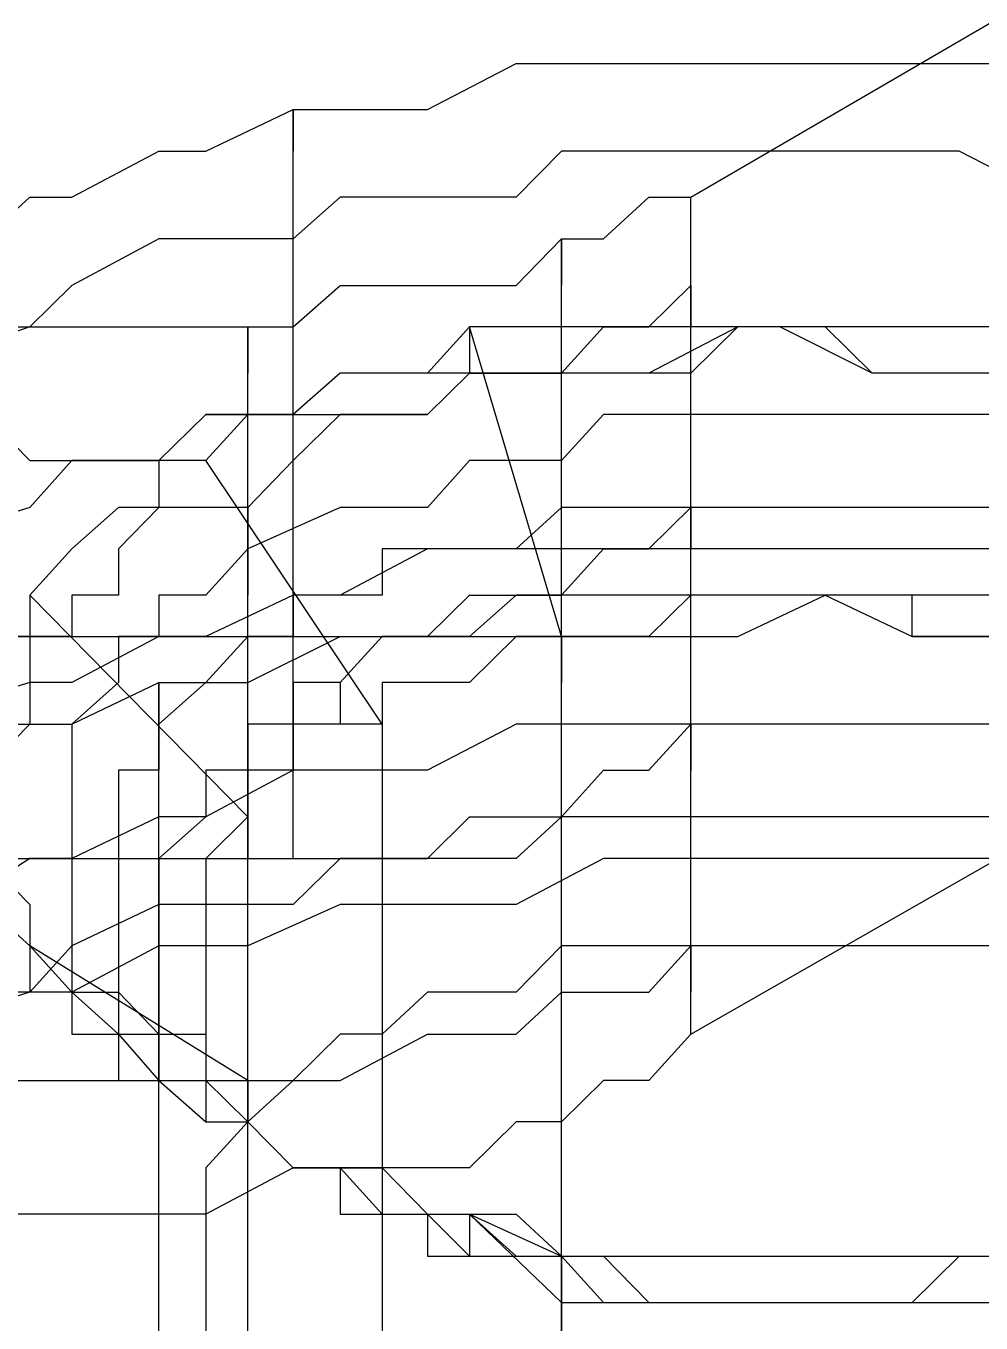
# Model space of a CAD drawing. Header units: millimetres. Extents: x 0 to 2112, y 8 to 1252.
# Drawn here: x 1751.51 to 1757.2, y 365.93 to 373.66 of the extents above; entities that cross this region are included whole.
import ezdxf

# ---------------------------------------------------------------- set-up
doc = ezdxf.new("R2010")
doc.units = ezdxf.units.MM
doc.layers.get('0').update_dxf_attribs({"linetype": 'CONTINUOUS'})

msp = doc.modelspace()

# ---------------------------------------------------------------- linework, layer by layer
at = {"color": 9}
for p, q in [((1755.47, 372.643), (1783.99, 389.255)), ((1755.47, 372.643), (1783.99, 389.255)), ((1755.47, 367.654), (1783.99, 383.967)), ((1755.47, 367.654), (1783.99, 383.967)), ((1753.9, 373.165), (1754.43, 373.44)), ((1753.9, 373.165), (1754.43, 373.44)), ((1754.43, 373.44), (1754.7, 373.44)), ((1754.43, 373.44), (1754.7, 373.44)), ((1754.7, 373.44), (1755.22, 373.44)), ((1754.7, 373.44), (1755.22, 373.44)), ((1755.22, 373.44), (1755.75, 373.44)), ((1755.22, 373.44), (1755.75, 373.44)), ((1755.75, 373.44), (1756.27, 373.44)), ((1755.75, 373.44), (1756.27, 373.44)), ((1756.27, 373.44), (1756.55, 373.44)), ((1756.27, 373.44), (1756.55, 373.44)), ((1756.55, 373.44), (1757.07, 373.44)), ((1756.55, 373.44), (1757.07, 373.44)), ((1757.07, 373.44), (1757.6, 373.44)), ((1757.07, 373.44), (1757.6, 373.44)), ((1752.58, 372.918), (1753.1, 373.165)), ((1752.58, 372.918), (1753.1, 373.165)), ((1753.1, 368.702), (1753.1, 373.165)), ((1753.1, 373.165), (1753.1, 372.918)), ((1753.1, 373.165), (1753.38, 373.165)), ((1753.1, 373.165), (1753.38, 373.165)), ((1753.38, 373.165), (1753.9, 373.165)), ((1753.38, 373.165), (1753.9, 373.165)), ((1751.78, 372.643), (1752.3, 372.918)), ((1751.78, 372.643), (1752.3, 372.918)), ((1752.3, 372.918), (1752.58, 372.918)), ((1752.3, 372.918), (1752.58, 372.918)), ((1754.7, 372.918), (1754.43, 372.643)), ((1755.22, 372.918), (1754.7, 372.918)), ((1755.75, 372.918), (1755.22, 372.918)), ((1756.27, 372.918), (1755.75, 372.918)), ((1756.55, 372.918), (1756.27, 372.918)), ((1757.07, 372.918), (1756.55, 372.918)), ((1757.6, 372.643), (1757.07, 372.918)), ((1751.26, 372.396), (1751.53, 372.643)), ((1751.26, 372.396), (1751.53, 372.643)), ((1751.53, 372.643), (1751.78, 372.643)), ((1751.53, 372.643), (1751.78, 372.643)), ((1753.38, 372.643), (1753.1, 372.396)), ((1753.9, 372.643), (1753.38, 372.643)), ((1754.43, 372.643), (1753.9, 372.643)), ((1754.95, 372.396), (1755.22, 372.643)), ((1754.95, 372.396), (1755.22, 372.643)), ((1755.22, 372.643), (1755.47, 372.643)), ((1755.22, 372.643), (1755.47, 372.643)), ((1755.47, 367.654), (1755.47, 372.643)), ((1755.47, 367.654), (1755.47, 372.643)), ((1752.3, 372.396), (1751.78, 372.117)), ((1752.58, 372.396), (1752.3, 372.396)), ((1753.1, 372.396), (1752.58, 372.396)), ((1754.43, 372.117), (1754.7, 372.396)), ((1754.43, 372.117), (1754.7, 372.396)), ((1754.7, 372.396), (1754.95, 372.396)), ((1754.7, 367.132), (1754.7, 372.396)), ((1754.7, 372.396), (1754.7, 372.117)), ((1754.7, 372.396), (1754.95, 372.396)), ((1751.78, 372.117), (1751.53, 371.87)), ((1753.1, 371.87), (1753.38, 372.117)), ((1753.1, 371.87), (1753.38, 372.117)), ((1753.38, 372.117), (1753.9, 372.117)), ((1753.38, 372.117), (1753.9, 372.117)), ((1753.9, 372.117), (1754.15, 372.117)), ((1753.9, 372.117), (1754.15, 372.117)), ((1754.15, 372.117), (1754.43, 372.117)), ((1754.15, 372.117), (1754.43, 372.117)), ((1755.22, 371.87), (1755.47, 372.117)), ((1755.47, 372.117), (1755.47, 371.87)), ((1751.53, 371.87), (1750.73, 371.595)), ((1751.26, 371.87), (1751.53, 371.87)), ((1751.26, 371.87), (1751.53, 371.87)), ((1751.53, 371.87), (1751.78, 371.87)), ((1751.53, 371.87), (1751.78, 371.87)), ((1751.78, 371.87), (1752.3, 371.87)), ((1751.78, 371.87), (1752.3, 371.87)), ((1752.3, 371.87), (1752.58, 371.87)), ((1752.3, 371.87), (1752.58, 371.87)), ((1752.58, 371.87), (1752.83, 371.87)), ((1752.58, 371.87), (1752.83, 371.87)), ((1752.83, 371.87), (1753.1, 371.87)), ((1752.83, 366.582), (1752.83, 371.87)), ((1752.83, 371.87), (1752.83, 371.595)), ((1752.83, 371.87), (1753.1, 371.87)), ((1754.15, 371.87), (1753.9, 371.595)), ((1754.15, 371.87), (1753.9, 371.595)), ((1754.43, 371.87), (1754.15, 371.87)), ((1754.7, 370.025), (1754.15, 371.87)), ((1754.15, 371.87), (1754.15, 371.595)), ((1754.43, 371.87), (1754.15, 371.87)), ((1754.7, 371.87), (1754.43, 371.87)), ((1754.7, 371.87), (1754.43, 371.87)), ((1755.22, 371.87), (1754.7, 371.87)), ((1755.22, 371.87), (1754.7, 371.87)), ((1754.7, 371.595), (1754.95, 371.87)), ((1754.95, 371.87), (1755.22, 371.87)), ((1755.75, 371.87), (1755.22, 371.595)), ((1755.47, 371.87), (1755.22, 371.87)), ((1755.47, 371.87), (1755.22, 371.87)), ((1755.75, 371.87), (1755.47, 371.87)), ((1755.75, 371.87), (1755.47, 371.595)), ((1755.75, 371.87), (1755.47, 371.87)), ((1756.27, 371.87), (1755.75, 371.87)), ((1756, 371.87), (1755.75, 371.87)), ((1756, 371.87), (1755.75, 371.87)), ((1756, 371.87), (1755.75, 371.87)), ((1756.27, 371.87), (1756, 371.87)), ((1756.55, 371.595), (1756, 371.87)), ((1756.27, 371.87), (1756, 371.87)), ((1756.55, 371.595), (1756.27, 371.87)), ((1756.55, 371.87), (1756.27, 371.87)), ((1756.55, 371.87), (1756.27, 371.87)), ((1756.79, 371.87), (1756.55, 371.87)), ((1756.79, 371.87), (1756.55, 371.87)), ((1757.07, 371.87), (1756.79, 371.87)), ((1757.07, 371.87), (1756.79, 371.87)), ((1757.6, 371.87), (1757.07, 371.87)), ((1757.6, 371.87), (1757.07, 371.87)), ((1753.38, 371.595), (1753.1, 371.348)), ((1753.38, 371.595), (1753.1, 371.348)), ((1753.38, 371.595), (1753.1, 371.348)), ((1753.9, 371.595), (1753.38, 371.595)), ((1753.63, 371.595), (1753.38, 371.595)), ((1753.63, 371.595), (1753.38, 371.595)), ((1753.9, 371.595), (1753.63, 371.595)), ((1753.9, 371.595), (1753.63, 371.595)), ((1754.43, 371.595), (1753.9, 371.595)), ((1754.15, 371.595), (1753.9, 371.348)), ((1753.9, 371.348), (1754.15, 371.595)), ((1754.43, 371.595), (1754.15, 371.595)), ((1754.15, 371.595), (1754.43, 371.595)), ((1754.7, 371.595), (1754.43, 371.595)), ((1754.7, 371.595), (1754.43, 371.595)), ((1754.43, 371.595), (1754.7, 371.595)), ((1755.22, 371.595), (1754.7, 371.595)), ((1754.95, 371.595), (1754.7, 371.595)), ((1755.22, 371.595), (1754.95, 371.595)), ((1755.47, 371.595), (1755.22, 371.595)), ((1757.07, 371.595), (1756.55, 371.595)), ((1756.79, 371.595), (1756.55, 371.595)), ((1757.07, 371.595), (1756.79, 371.595)), ((1757.6, 371.595), (1757.07, 371.595)), ((1757.32, 371.595), (1757.07, 371.595)), ((1751.26, 371.348), (1751.53, 371.073)), ((1752.58, 371.348), (1752.3, 371.073)), ((1752.3, 371.073), (1752.58, 371.348)), ((1753.1, 371.348), (1752.58, 371.348)), ((1752.83, 371.348), (1752.58, 371.073)), ((1752.83, 371.348), (1752.58, 371.073)), ((1752.58, 371.348), (1752.83, 371.348)), ((1753.1, 371.348), (1752.83, 371.348)), ((1753.1, 371.348), (1752.83, 371.348)), ((1752.83, 371.348), (1753.1, 371.348)), ((1753.38, 371.348), (1753.1, 371.073)), ((1753.1, 371.348), (1753.38, 371.348)), ((1753.63, 371.348), (1753.38, 371.348)), ((1753.38, 371.348), (1753.9, 371.348)), ((1753.9, 371.348), (1753.63, 371.348)), ((1754.95, 371.348), (1754.7, 371.073)), ((1755.22, 371.348), (1754.95, 371.348)), ((1755.47, 371.348), (1755.22, 371.348)), ((1755.75, 371.348), (1755.47, 371.348)), ((1756, 371.348), (1755.75, 371.348)), ((1756.27, 371.348), (1756, 371.348)), ((1756.79, 371.348), (1756.27, 371.348)), ((1757.07, 371.348), (1756.79, 371.348)), ((1757.32, 371.348), (1757.07, 371.348)), ((1751.78, 371.073), (1751.53, 370.794)), ((1751.53, 371.073), (1751.78, 371.073)), ((1752.3, 371.073), (1751.78, 371.073)), ((1751.78, 371.073), (1752.3, 371.073)), ((1752.58, 371.073), (1752.3, 371.073)), ((1752.3, 371.073), (1752.3, 370.794)), ((1752.58, 371.073), (1752.3, 371.073)), ((1752.3, 371.073), (1752.3, 370.794)), ((1753.63, 369.503), (1752.58, 371.073)), ((1753.63, 369.503), (1752.58, 371.073)), ((1753.1, 371.073), (1752.83, 370.794)), ((1754.15, 371.073), (1753.9, 370.794)), ((1754.43, 371.073), (1754.15, 371.073)), ((1754.15, 371.073), (1754.15, 371.073)), ((1754.7, 371.073), (1754.43, 371.073)), ((1751.53, 370.794), (1750.73, 370.547)), ((1752.06, 370.794), (1751.78, 370.547)), ((1752.06, 370.794), (1751.78, 370.547)), ((1752.3, 370.794), (1752.06, 370.794)), ((1752.3, 370.794), (1752.06, 370.547)), ((1752.3, 370.794), (1752.06, 370.794)), ((1752.58, 370.794), (1752.3, 370.794)), ((1752.83, 370.794), (1752.58, 370.794)), ((1753.38, 370.794), (1752.83, 370.547)), ((1752.83, 370.794), (1752.83, 370.547)), ((1753.63, 370.794), (1753.38, 370.794)), ((1753.9, 370.794), (1753.63, 370.794)), ((1754.7, 370.794), (1754.43, 370.547)), ((1754.95, 370.794), (1754.7, 370.794)), ((1755.22, 370.794), (1754.95, 370.794)), ((1755.47, 370.794), (1755.22, 370.794)), ((1755.22, 370.547), (1755.47, 370.794)), ((1755.75, 370.794), (1755.47, 370.794)), ((1755.47, 370.794), (1755.47, 370.547)), ((1756, 370.794), (1755.75, 370.794)), ((1755.75, 370.794), (1755.75, 370.794)), ((1756.27, 370.794), (1756, 370.794)), ((1756.55, 370.794), (1756.27, 370.794)), ((1756.79, 370.794), (1756.55, 370.794)), ((1757.07, 370.794), (1756.79, 370.794)), ((1757.32, 370.794), (1757.07, 370.794)), ((1751.78, 370.547), (1751.53, 370.272)), ((1751.78, 370.547), (1751.53, 370.272)), ((1751.78, 370.547), (1751.78, 370.547)), ((1751.78, 370.547), (1751.78, 370.547)), ((1752.06, 370.547), (1752.06, 370.272)), ((1752.83, 370.547), (1752.58, 370.272)), ((1752.83, 370.547), (1752.83, 370.547)), ((1752.83, 370.547), (1752.83, 370.272)), ((1753.9, 370.547), (1753.38, 370.272)), ((1753.9, 370.547), (1753.63, 370.547)), ((1753.63, 370.547), (1753.63, 370.272)), ((1754.43, 370.547), (1753.9, 370.547)), ((1754.15, 370.547), (1753.9, 370.547)), ((1754.43, 370.547), (1754.15, 370.547)), ((1754.7, 370.547), (1754.43, 370.547)), ((1755.22, 370.547), (1754.7, 370.547)), ((1754.7, 370.272), (1754.95, 370.547)), ((1754.95, 370.547), (1755.22, 370.547)), ((1755.75, 370.547), (1755.22, 370.547)), ((1756.27, 370.547), (1755.75, 370.547)), ((1756.55, 370.547), (1756.27, 370.547)), ((1757.07, 370.547), (1756.55, 370.547)), ((1757.6, 370.547), (1757.07, 370.547)), ((1751.53, 370.272), (1751.53, 370.025)), ((1752.83, 368.949), (1751.53, 370.272)), ((1751.53, 370.272), (1751.53, 370.025)), ((1751.53, 370.272), (1751.53, 370.025)), ((1752.06, 370.272), (1751.78, 370.272)), ((1751.78, 370.272), (1751.78, 370.025)), ((1752.58, 370.272), (1752.3, 370.272)), ((1752.3, 370.272), (1752.3, 370.025)), ((1753.1, 370.272), (1752.58, 370.025)), ((1753.38, 370.272), (1753.1, 370.272)), ((1753.1, 370.272), (1753.1, 370.025)), ((1753.63, 370.272), (1753.1, 370.272)), ((1753.1, 370.272), (1753.1, 370.025)), ((1753.9, 370.025), (1754.15, 370.272)), ((1754.43, 370.272), (1754.15, 370.025)), ((1754.15, 370.272), (1754.43, 370.272)), ((1754.7, 370.272), (1754.43, 370.272)), ((1754.43, 370.272), (1754.43, 370.272)), ((1754.43, 370.272), (1754.7, 370.272)), ((1754.95, 370.272), (1754.7, 370.272)), ((1755.22, 370.272), (1754.95, 370.272)), ((1755.47, 370.272), (1755.22, 370.272)), ((1755.47, 370.272), (1755.22, 370.025)), ((1755.47, 370.272), (1755.22, 370.025)), ((1755.75, 370.272), (1755.47, 370.272)), ((1755.75, 370.272), (1755.47, 370.272)), ((1755.75, 370.272), (1755.47, 370.272)), ((1755.75, 370.025), (1756.27, 370.272)), ((1755.75, 370.025), (1756.27, 370.272)), ((1756, 370.272), (1755.75, 370.272)), ((1756, 370.272), (1755.75, 370.272)), ((1756, 370.272), (1755.75, 370.272)), ((1756.27, 370.272), (1756, 370.272)), ((1756, 370.272), (1756, 370.272)), ((1756.27, 370.272), (1756, 370.272)), ((1756.27, 370.272), (1756, 370.272)), ((1756.27, 370.272), (1756.79, 370.025)), ((1756.27, 370.272), (1756.79, 370.025)), ((1756.55, 370.272), (1756.27, 370.272)), ((1756.55, 370.272), (1756.27, 370.272)), ((1756.55, 370.272), (1756.27, 370.272)), ((1756.79, 370.272), (1756.55, 370.272)), ((1756.79, 370.272), (1756.55, 370.272)), ((1756.79, 370.272), (1756.55, 370.272)), ((1757.07, 370.272), (1756.79, 370.272)), ((1756.79, 370.025), (1756.79, 370.272)), ((1756.79, 370.025), (1756.79, 370.272)), ((1757.32, 370.272), (1757.07, 370.272)), ((1751.53, 370.025), (1751.26, 370.025)), ((1751.53, 370.025), (1751.26, 370.025)), ((1751.26, 370.025), (1751.53, 370.025)), ((1751.78, 370.025), (1751.53, 370.025)), ((1751.53, 370.025), (1751.53, 369.75)), ((1751.53, 370.025), (1751.78, 370.025)), ((1752.3, 370.025), (1751.78, 369.75)), ((1751.78, 370.025), (1752.3, 370.025)), ((1752.3, 370.025), (1752.06, 370.025)), ((1752.06, 370.025), (1752.06, 369.75)), ((1752.58, 370.025), (1752.3, 370.025)), ((1752.3, 370.025), (1752.58, 370.025)), ((1752.83, 370.025), (1752.58, 369.75)), ((1752.58, 370.025), (1752.83, 370.025)), ((1752.83, 369.75), (1753.38, 370.025)), ((1752.83, 369.75), (1753.38, 370.025)), ((1753.1, 370.025), (1752.83, 370.025)), ((1752.83, 370.025), (1753.1, 370.025)), ((1753.1, 370.025), (1753.38, 370.025)), ((1753.38, 370.025), (1753.9, 370.025)), ((1753.38, 370.025), (1753.9, 370.025)), ((1753.63, 370.025), (1753.38, 369.75)), ((1753.38, 370.025), (1753.9, 370.025)), ((1753.9, 370.025), (1753.63, 370.025)), ((1753.9, 370.025), (1754.43, 370.025)), ((1753.9, 370.025), (1754.43, 370.025)), ((1754.15, 370.025), (1753.9, 370.025)), ((1754.43, 370.025), (1754.15, 369.75)), ((1754.43, 370.025), (1754.15, 369.75)), ((1754.43, 370.025), (1754.95, 370.025)), ((1754.43, 370.025), (1754.95, 370.025)), ((1754.7, 370.025), (1754.43, 370.025)), ((1754.43, 370.025), (1754.43, 370.025)), ((1754.7, 370.025), (1754.43, 370.025)), ((1754.43, 370.025), (1754.43, 370.025)), ((1754.95, 370.025), (1754.7, 370.025)), ((1754.7, 354.485), (1754.7, 370.025)), ((1754.7, 370.025), (1754.7, 369.75)), ((1754.95, 370.025), (1754.7, 370.025)), ((1754.95, 370.025), (1755.75, 370.025)), ((1754.95, 370.025), (1755.75, 370.025)), ((1755.22, 370.025), (1754.95, 370.025)), ((1755.22, 370.025), (1754.95, 370.025)), ((1755.22, 370.025), (1755.22, 370.025)), ((1755.22, 370.025), (1755.22, 370.025)), ((1756.79, 370.025), (1757.32, 370.025)), ((1756.79, 370.025), (1757.32, 370.025)), ((1757.07, 370.025), (1756.79, 370.025)), ((1757.07, 370.025), (1756.79, 370.025)), ((1757.32, 370.025), (1757.07, 370.025)), ((1757.32, 370.025), (1757.07, 370.025)), ((1751.53, 369.75), (1750.73, 369.503)), ((1751.78, 369.75), (1751.53, 369.75)), ((1751.53, 369.75), (1751.53, 369.75)), ((1751.53, 369.75), (1751.53, 369.503)), ((1751.78, 369.503), (1752.3, 369.75)), ((1751.78, 369.503), (1752.3, 369.75)), ((1752.06, 369.75), (1751.78, 369.503)), ((1752.06, 369.75), (1752.06, 369.75)), ((1752.3, 357.625), (1752.3, 369.75)), ((1752.3, 369.75), (1752.3, 369.503)), ((1752.3, 369.75), (1752.83, 369.75)), ((1752.3, 369.75), (1752.83, 369.75)), ((1752.58, 369.75), (1752.3, 369.503)), ((1752.58, 369.75), (1752.58, 369.75)), ((1753.38, 369.75), (1753.1, 369.75)), ((1753.1, 369.75), (1753.1, 369.503)), ((1753.38, 369.75), (1753.38, 369.503)), ((1753.9, 369.75), (1753.63, 369.75)), ((1753.63, 369.75), (1753.63, 369.503)), ((1753.9, 369.75), (1753.63, 369.75)), ((1753.63, 369.75), (1753.63, 369.503)), ((1754.15, 369.75), (1753.9, 369.75)), ((1754.15, 369.75), (1753.9, 369.75)), ((1751.26, 369.503), (1751.78, 369.503)), ((1751.26, 369.503), (1751.78, 369.503)), ((1751.53, 369.503), (1751.26, 369.228)), ((1751.78, 369.503), (1751.78, 369.228)), ((1752.3, 369.503), (1752.3, 369.503)), ((1752.3, 369.503), (1752.3, 369.228)), ((1753.1, 369.503), (1752.83, 369.503)), ((1752.83, 369.503), (1752.83, 369.228)), ((1753.38, 369.503), (1753.1, 369.503)), ((1753.1, 369.503), (1753.1, 369.228)), ((1753.38, 369.503), (1753.1, 369.503)), ((1753.1, 369.503), (1753.1, 369.228)), ((1753.63, 369.503), (1753.38, 369.503)), ((1753.63, 369.503), (1753.38, 369.503)), ((1753.63, 369.503), (1753.63, 353.963)), ((1753.63, 369.503), (1753.63, 353.963)), ((1754.43, 369.503), (1753.9, 369.228)), ((1754.7, 369.503), (1754.43, 369.503)), ((1755.22, 369.503), (1754.7, 369.503)), ((1755.75, 369.503), (1755.22, 369.503)), ((1755.22, 369.228), (1755.47, 369.503)), ((1755.47, 369.503), (1755.47, 369.228)), ((1756.27, 369.503), (1755.75, 369.503)), ((1756.55, 369.503), (1756.27, 369.503)), ((1757.07, 369.503), (1756.55, 369.503)), ((1757.6, 369.503), (1757.07, 369.503)), ((1751.78, 369.228), (1751.78, 369.228)), ((1751.78, 369.228), (1751.78, 368.949)), ((1752.3, 369.228), (1752.06, 369.228)), ((1752.06, 369.228), (1752.06, 368.949)), ((1753.1, 369.228), (1752.58, 368.949)), ((1752.83, 369.228), (1752.58, 369.228)), ((1752.58, 369.228), (1752.58, 368.949)), ((1752.83, 369.228), (1752.83, 369.228)), ((1753.1, 369.228), (1752.83, 369.228)), ((1752.83, 369.228), (1752.83, 368.949)), ((1753.1, 369.228), (1752.83, 369.228)), ((1752.83, 369.228), (1752.83, 368.949)), ((1753.38, 369.228), (1753.1, 369.228)), ((1753.9, 369.228), (1753.38, 369.228)), ((1754.7, 368.949), (1754.95, 369.228)), ((1754.95, 369.228), (1755.22, 369.228)), ((1752.3, 368.949), (1751.78, 368.702)), ((1751.78, 368.949), (1751.78, 368.949)), ((1751.78, 368.949), (1751.78, 368.702)), ((1752.06, 368.949), (1752.06, 368.949)), ((1752.06, 368.949), (1752.06, 368.702)), ((1752.58, 368.949), (1752.3, 368.949)), ((1752.58, 368.949), (1752.3, 368.702)), ((1752.58, 368.949), (1752.58, 368.949)), ((1752.83, 368.949), (1752.58, 368.702)), ((1752.83, 368.949), (1752.58, 368.702)), ((1752.83, 368.949), (1752.83, 368.949)), ((1752.83, 353.409), (1752.83, 368.949)), ((1752.83, 368.949), (1752.83, 368.702)), ((1752.83, 368.949), (1752.83, 368.949)), ((1753.9, 368.702), (1754.15, 368.949)), ((1754.15, 368.949), (1754.43, 368.949)), ((1754.7, 368.949), (1754.43, 368.702)), ((1754.7, 368.949), (1754.43, 368.702)), ((1754.43, 368.949), (1754.7, 368.949)), ((1755.22, 368.949), (1754.7, 368.949)), ((1755.22, 368.949), (1754.7, 368.949)), ((1755.75, 368.949), (1755.22, 368.949)), ((1755.75, 368.949), (1755.22, 368.949)), ((1756.27, 368.949), (1755.75, 368.949)), ((1756.27, 368.949), (1755.75, 368.949)), ((1756.55, 368.949), (1756.27, 368.949)), ((1756.55, 368.949), (1756.27, 368.949)), ((1757.07, 368.949), (1756.55, 368.949)), ((1757.07, 368.949), (1756.55, 368.949)), ((1757.6, 368.949), (1757.07, 368.949)), ((1757.6, 368.949), (1757.07, 368.949)), ((1751.53, 368.702), (1750.73, 368.18)), ((1751.26, 368.702), (1751.53, 368.427)), ((1751.26, 368.702), (1751.53, 368.702)), ((1751.78, 368.702), (1751.53, 368.702)), ((1751.53, 368.702), (1751.78, 368.702)), ((1751.78, 368.702), (1751.78, 368.427)), ((1751.78, 368.702), (1752.3, 368.702)), ((1752.06, 368.702), (1752.06, 368.702)), ((1752.06, 368.702), (1752.06, 368.427)), ((1752.3, 368.702), (1752.3, 368.702)), ((1752.3, 368.702), (1752.3, 368.427)), ((1752.3, 368.702), (1752.58, 368.702)), ((1752.58, 368.702), (1752.58, 368.702)), ((1752.58, 368.702), (1752.58, 368.702)), ((1752.58, 368.702), (1752.58, 368.427)), ((1752.58, 368.702), (1752.58, 368.702)), ((1752.58, 368.702), (1752.58, 368.702)), ((1752.58, 368.702), (1752.58, 368.427)), ((1752.58, 368.702), (1752.83, 368.702)), ((1752.83, 368.702), (1753.1, 368.702)), ((1753.38, 368.702), (1753.1, 368.427)), ((1753.38, 368.702), (1753.1, 368.427)), ((1753.1, 368.702), (1753.38, 368.702)), ((1753.9, 368.702), (1753.38, 368.702)), ((1753.9, 368.702), (1753.38, 368.702)), ((1753.38, 368.702), (1753.9, 368.702)), ((1754.43, 368.702), (1753.9, 368.702)), ((1754.43, 368.702), (1753.9, 368.702)), ((1754.95, 368.702), (1754.43, 368.427)), ((1755.75, 368.702), (1754.95, 368.702)), ((1756.27, 368.702), (1755.75, 368.702)), ((1756.79, 368.702), (1756.27, 368.702)), ((1757.32, 368.702), (1756.79, 368.702)), ((1751.26, 368.427), (1751.53, 368.18)), ((1751.26, 368.427), (1751.53, 368.18)), ((1751.53, 368.427), (1751.53, 368.427)), ((1751.53, 368.427), (1751.53, 368.18)), ((1752.3, 368.427), (1751.78, 368.18)), ((1752.3, 368.427), (1751.78, 368.18)), ((1751.78, 368.427), (1751.78, 368.427)), ((1751.78, 368.427), (1751.78, 368.18)), ((1752.06, 368.427), (1752.06, 368.427)), ((1752.06, 368.427), (1752.06, 368.18)), ((1752.58, 368.427), (1752.3, 368.427)), ((1752.58, 368.427), (1752.3, 368.427)), ((1752.3, 368.427), (1752.3, 368.427)), ((1752.3, 368.427), (1752.3, 368.18)), ((1753.1, 368.427), (1752.58, 368.427)), ((1753.1, 368.427), (1752.58, 368.427)), ((1752.58, 368.427), (1752.58, 368.427)), ((1752.58, 368.427), (1752.58, 368.18)), ((1752.58, 368.427), (1752.58, 368.427)), ((1752.58, 368.427), (1752.58, 368.18)), ((1753.38, 368.427), (1752.83, 368.18)), ((1753.9, 368.427), (1753.38, 368.427)), ((1754.43, 368.427), (1753.9, 368.427)), ((1751.78, 368.18), (1751.53, 367.905)), ((1751.78, 368.18), (1751.53, 367.905)), ((1751.53, 368.18), (1751.53, 368.18)), ((1751.53, 368.18), (1751.78, 367.905)), ((1752.83, 367.379), (1751.53, 368.18)), ((1751.53, 368.18), (1751.53, 367.905)), ((1751.53, 368.18), (1751.78, 367.905)), ((1751.53, 368.18), (1751.53, 368.18)), ((1751.53, 368.18), (1751.78, 367.905)), ((1752.3, 368.18), (1751.78, 367.905)), ((1751.78, 368.18), (1751.78, 368.18)), ((1751.78, 368.18), (1751.78, 367.905)), ((1752.06, 368.18), (1752.06, 367.905)), ((1752.83, 368.18), (1752.3, 368.18)), ((1752.3, 368.18), (1752.3, 368.18)), ((1752.3, 368.18), (1752.3, 367.905)), ((1752.58, 368.18), (1752.58, 368.18)), ((1752.58, 368.18), (1752.58, 367.905)), ((1752.58, 368.18), (1752.58, 368.18)), ((1752.58, 368.18), (1752.58, 367.905)), ((1754.7, 368.18), (1754.43, 367.905)), ((1754.95, 368.18), (1754.7, 368.18)), ((1754.7, 368.18), (1754.7, 368.18)), ((1755.22, 368.18), (1754.95, 368.18)), ((1755.47, 368.18), (1755.22, 368.18)), ((1755.22, 367.905), (1755.47, 368.18)), ((1755.75, 368.18), (1755.47, 368.18)), ((1755.47, 368.18), (1755.47, 367.905)), ((1756, 368.18), (1755.75, 368.18)), ((1756.27, 368.18), (1756, 368.18)), ((1756, 368.18), (1756, 368.18)), ((1756.55, 368.18), (1756.27, 368.18)), ((1756.79, 368.18), (1756.55, 368.18)), ((1757.07, 368.18), (1756.79, 368.18)), ((1757.32, 368.18), (1757.07, 368.18)), ((1751.53, 367.905), (1750.73, 367.654)), ((1751.53, 367.905), (1750.73, 367.654)), ((1751.78, 367.905), (1751.26, 367.905)), ((1751.78, 367.905), (1751.78, 367.654)), ((1751.78, 367.905), (1752.06, 367.905)), ((1751.78, 367.905), (1751.78, 367.905)), ((1751.78, 367.905), (1752.06, 367.654)), ((1751.78, 367.905), (1751.78, 367.654)), ((1752.06, 367.905), (1752.06, 367.905)), ((1752.06, 367.905), (1752.3, 367.654)), ((1752.06, 367.905), (1752.06, 367.654)), ((1752.3, 367.905), (1752.3, 367.905)), ((1752.3, 367.905), (1752.3, 367.654)), ((1752.58, 367.905), (1752.58, 367.905)), ((1752.58, 367.905), (1752.58, 367.654)), ((1752.58, 367.905), (1752.58, 367.905)), ((1752.58, 367.905), (1752.58, 367.654)), ((1753.9, 367.905), (1753.63, 367.654)), ((1754.15, 367.905), (1753.9, 367.905)), ((1753.9, 367.905), (1753.9, 367.905)), ((1754.43, 367.905), (1754.15, 367.905)), ((1754.43, 367.654), (1754.7, 367.905)), ((1754.7, 367.905), (1754.95, 367.905)), ((1754.95, 367.905), (1755.22, 367.905)), ((1751.78, 367.654), (1752.06, 367.654)), ((1751.78, 367.654), (1752.06, 367.654)), ((1752.06, 367.654), (1752.06, 367.379)), ((1752.06, 367.654), (1752.3, 367.654)), ((1752.06, 367.654), (1752.06, 367.654)), ((1752.06, 367.654), (1752.3, 367.379)), ((1752.06, 367.654), (1752.06, 367.379)), ((1752.3, 367.654), (1752.58, 367.654)), ((1752.3, 367.654), (1752.3, 367.654)), ((1752.3, 367.654), (1752.3, 367.379)), ((1752.3, 367.654), (1752.3, 367.379)), ((1752.58, 367.654), (1752.58, 367.379)), ((1752.58, 367.654), (1752.58, 367.654)), ((1752.58, 367.654), (1752.58, 367.379)), ((1752.58, 367.654), (1752.58, 367.654)), ((1752.58, 367.654), (1752.58, 367.379)), ((1753.38, 367.654), (1753.1, 367.379)), ((1753.63, 367.654), (1753.38, 367.654)), ((1753.38, 367.379), (1753.9, 367.654)), ((1753.63, 367.654), (1753.63, 367.379)), ((1753.9, 367.654), (1754.15, 367.654)), ((1754.15, 367.654), (1754.43, 367.654)), ((1755.47, 367.654), (1755.22, 367.379)), ((1755.47, 367.654), (1755.22, 367.379)), ((1751.26, 367.379), (1751.53, 367.379)), ((1751.53, 367.379), (1751.78, 367.379)), ((1751.78, 367.379), (1752.3, 367.379)), ((1752.06, 367.379), (1752.3, 367.379)), ((1752.06, 367.379), (1752.3, 367.379)), ((1752.3, 367.379), (1752.58, 367.132)), ((1752.3, 367.379), (1752.58, 367.379)), ((1752.3, 367.379), (1752.58, 367.379)), ((1752.3, 367.379), (1752.3, 367.379)), ((1752.3, 367.379), (1752.58, 367.132)), ((1752.3, 367.379), (1752.58, 367.132)), ((1752.3, 367.379), (1752.58, 367.379)), ((1752.58, 367.379), (1752.58, 367.379)), ((1752.58, 367.379), (1752.83, 367.132)), ((1752.58, 367.379), (1752.58, 367.132)), ((1752.58, 367.379), (1752.58, 367.132)), ((1752.58, 367.379), (1752.83, 367.379)), ((1752.58, 367.379), (1752.83, 367.379)), ((1752.58, 367.379), (1752.83, 367.379)), ((1752.83, 367.379), (1752.83, 367.132)), ((1752.83, 351.841), (1752.83, 367.379)), ((1752.83, 367.379), (1752.83, 367.132)), ((1753.1, 367.379), (1752.83, 367.132)), ((1752.83, 367.379), (1752.83, 367.132)), ((1752.83, 367.379), (1753.1, 367.379)), ((1753.1, 367.379), (1753.1, 367.379)), ((1753.1, 367.379), (1753.38, 367.379)), ((1754.95, 367.379), (1754.7, 367.132)), ((1754.95, 367.379), (1754.7, 367.132)), ((1755.22, 367.379), (1754.95, 367.379)), ((1755.22, 367.379), (1754.95, 367.379)), ((1752.58, 367.132), (1752.83, 367.132)), ((1752.58, 367.132), (1752.83, 367.132)), ((1752.58, 367.132), (1752.83, 367.132)), ((1752.58, 367.132), (1752.83, 367.132)), ((1752.58, 367.132), (1752.83, 367.132)), ((1752.83, 367.132), (1752.58, 366.857)), ((1752.83, 367.132), (1753.1, 366.857)), ((1752.83, 367.132), (1752.83, 367.132)), ((1752.83, 367.132), (1753.1, 366.857)), ((1752.83, 367.132), (1752.83, 367.132)), ((1752.83, 367.132), (1753.1, 366.857)), ((1752.83, 367.132), (1753.1, 366.857)), ((1752.83, 367.132), (1753.1, 366.857)), ((1752.83, 367.132), (1753.1, 366.857)), ((1752.83, 367.132), (1752.83, 367.132)), ((1752.83, 367.132), (1753.1, 366.857)), ((1752.83, 367.132), (1752.83, 367.132)), ((1752.83, 367.132), (1752.83, 367.132)), ((1752.83, 367.132), (1752.83, 367.132)), ((1752.83, 367.132), (1753.1, 366.857)), ((1754.43, 367.132), (1754.15, 366.857)), ((1754.43, 367.132), (1754.15, 366.857)), ((1754.7, 367.132), (1754.43, 367.132)), ((1754.7, 367.132), (1754.43, 367.132)), ((1753.1, 366.857), (1752.58, 366.582)), ((1752.58, 366.857), (1752.58, 366.857)), ((1752.58, 366.857), (1752.58, 366.582)), ((1753.1, 366.857), (1752.58, 366.582)), ((1753.38, 366.857), (1753.1, 366.857)), ((1753.1, 366.857), (1753.38, 366.857)), ((1753.1, 366.857), (1753.1, 366.857)), ((1753.1, 366.857), (1753.38, 366.857)), ((1753.1, 366.857), (1753.38, 366.857)), ((1753.1, 366.857), (1753.38, 366.857)), ((1753.1, 366.857), (1753.38, 366.857)), ((1753.1, 366.857), (1753.38, 366.857)), ((1753.1, 366.857), (1753.1, 366.857)), ((1753.1, 366.857), (1753.38, 366.857)), ((1753.1, 366.857), (1753.1, 366.857)), ((1753.1, 366.857), (1753.38, 366.857)), ((1753.38, 366.857), (1753.1, 366.857)), ((1753.63, 366.857), (1753.38, 366.857)), ((1753.38, 366.857), (1753.63, 366.857)), ((1753.38, 366.857), (1753.38, 366.582)), ((1753.38, 366.857), (1753.38, 366.582)), ((1753.38, 366.857), (1753.38, 366.582)), ((1753.38, 366.857), (1753.63, 366.582)), ((1753.38, 366.857), (1753.63, 366.857)), ((1753.38, 366.857), (1753.63, 366.582)), ((1753.38, 366.857), (1753.63, 366.582)), ((1753.63, 366.857), (1753.38, 366.857)), ((1753.9, 366.857), (1753.63, 366.857)), ((1753.63, 366.857), (1753.9, 366.582)), ((1753.63, 366.857), (1753.9, 366.582)), ((1753.9, 366.857), (1753.63, 366.857)), ((1754.15, 366.857), (1753.9, 366.857)), ((1754.15, 366.857), (1753.9, 366.857)), ((1751.78, 366.582), (1751.26, 366.582)), ((1751.78, 366.582), (1751.26, 366.582)), ((1752.06, 366.582), (1751.78, 366.582)), ((1752.06, 366.582), (1751.78, 366.582)), ((1752.3, 366.582), (1752.06, 366.582)), ((1752.3, 366.582), (1752.06, 366.582)), ((1752.58, 366.582), (1752.3, 366.582)), ((1752.58, 366.582), (1752.3, 366.582)), ((1752.58, 366.582), (1752.58, 366.582)), ((1752.58, 366.582), (1752.58, 366.332)), ((1753.38, 366.582), (1753.63, 366.582)), ((1753.38, 366.582), (1753.63, 366.582)), ((1753.38, 366.582), (1753.63, 366.582)), ((1753.63, 366.582), (1753.9, 366.582)), ((1753.63, 366.582), (1753.9, 366.582)), ((1753.63, 366.582), (1753.9, 366.582)), ((1753.63, 366.582), (1753.63, 366.582)), ((1753.63, 366.582), (1753.9, 366.582)), ((1753.63, 366.582), (1753.63, 366.582)), ((1753.63, 366.582), (1753.9, 366.582)), ((1753.63, 366.582), (1753.63, 366.582)), ((1753.63, 366.582), (1753.9, 366.582)), ((1753.9, 366.582), (1754.15, 366.582)), ((1753.9, 366.582), (1753.9, 366.332)), ((1753.9, 366.582), (1754.15, 366.332)), ((1753.9, 366.582), (1754.15, 366.582)), ((1753.9, 366.582), (1754.15, 366.582)), ((1753.9, 366.582), (1754.15, 366.582)), ((1753.9, 366.582), (1753.9, 366.332)), ((1753.9, 366.582), (1753.9, 366.332)), ((1754.15, 366.582), (1754.43, 366.582)), ((1754.7, 366.056), (1754.15, 366.582)), ((1754.15, 366.582), (1754.15, 366.332)), ((1754.15, 366.582), (1754.43, 366.332)), ((1754.15, 366.582), (1754.7, 366.332)), ((1754.15, 366.582), (1754.43, 366.582)), ((1754.43, 366.582), (1754.7, 366.332)), ((1754.43, 366.582), (1754.7, 366.332)), ((1752.58, 366.332), (1752.58, 366.332)), ((1752.58, 366.332), (1752.58, 366.056)), ((1753.9, 366.332), (1754.15, 366.332)), ((1753.9, 366.332), (1754.15, 366.332)), ((1753.9, 366.332), (1754.15, 366.332)), ((1754.15, 366.332), (1754.43, 366.332)), ((1754.15, 366.332), (1754.43, 366.332)), ((1754.15, 366.332), (1754.43, 366.332)), ((1754.15, 366.332), (1754.43, 366.332)), ((1754.43, 366.332), (1754.7, 366.332)), ((1754.43, 366.332), (1754.43, 366.332)), ((1754.43, 366.332), (1754.7, 366.332)), ((1754.43, 366.332), (1754.7, 366.332)), ((1754.43, 366.332), (1754.7, 366.332)), ((1754.43, 366.332), (1754.7, 366.332)), ((1754.7, 366.332), (1754.95, 366.332)), ((1754.7, 366.332), (1754.95, 366.056)), ((1754.7, 366.332), (1754.95, 366.332)), ((1754.7, 366.332), (1754.95, 366.332)), ((1754.7, 366.332), (1754.95, 366.332)), ((1754.7, 366.332), (1754.95, 366.332)), ((1754.7, 366.332), (1754.7, 366.056)), ((1754.7, 366.332), (1754.7, 366.056)), ((1754.95, 366.332), (1755.22, 366.332)), ((1754.95, 366.332), (1755.22, 366.056)), ((1754.95, 366.332), (1755.22, 366.332)), ((1754.95, 366.332), (1755.22, 366.332)), ((1754.95, 366.332), (1755.22, 366.332)), ((1755.22, 366.332), (1755.47, 366.332)), ((1755.22, 366.332), (1755.47, 366.332)), ((1755.22, 366.332), (1755.47, 366.332)), ((1755.22, 366.332), (1755.47, 366.332)), ((1755.47, 366.332), (1755.75, 366.332)), ((1755.47, 366.332), (1755.75, 366.332)), ((1755.47, 366.332), (1755.75, 366.332)), ((1755.47, 366.332), (1755.75, 366.332)), ((1755.75, 366.332), (1756, 366.332)), ((1755.75, 366.332), (1756, 366.332)), ((1755.75, 366.332), (1756, 366.332)), ((1755.75, 366.332), (1756, 366.332)), ((1756, 366.332), (1756.55, 366.332)), ((1756, 366.332), (1756.27, 366.332)), ((1756, 366.332), (1756.27, 366.332)), ((1756, 366.332), (1756.55, 366.332)), ((1756.27, 366.332), (1756.55, 366.332)), ((1756.27, 366.332), (1756.55, 366.332)), ((1756.55, 366.332), (1756.79, 366.332)), ((1756.55, 366.332), (1756.79, 366.332)), ((1756.55, 366.332), (1756.79, 366.332)), ((1756.55, 366.332), (1756.79, 366.332)), ((1756.79, 366.332), (1757.07, 366.332)), ((1756.79, 366.056), (1757.07, 366.332)), ((1756.79, 366.332), (1757.07, 366.332)), ((1756.79, 366.332), (1757.07, 366.332)), ((1756.79, 366.332), (1757.07, 366.332)), ((1757.07, 366.332), (1757.32, 366.332)), ((1757.07, 366.332), (1757.32, 366.332)), ((1757.07, 366.332), (1757.32, 366.332)), ((1757.07, 366.332), (1757.32, 366.332)), ((1757.07, 366.332), (1757.32, 366.332)), ((1752.58, 366.056), (1752.58, 366.056)), ((1752.58, 366.056), (1752.58, 365.809)), ((1754.7, 366.056), (1754.95, 366.056)), ((1754.7, 350.518), (1754.7, 366.056)), ((1754.7, 366.056), (1754.7, 365.809)), ((1754.7, 366.056), (1754.95, 366.056)), ((1754.95, 366.056), (1755.22, 366.056)), ((1754.95, 366.056), (1755.22, 366.056)), ((1754.95, 366.056), (1755.22, 366.056)), ((1755.22, 366.056), (1755.22, 366.056)), ((1755.22, 366.056), (1755.47, 366.056)), ((1755.22, 366.056), (1755.47, 366.056)), ((1755.22, 366.056), (1755.47, 366.056)), ((1755.22, 366.056), (1755.47, 366.056)), ((1755.47, 366.056), (1755.75, 366.056)), ((1755.47, 366.056), (1755.75, 366.056)), ((1755.47, 366.056), (1755.75, 366.056)), ((1755.47, 366.056), (1755.75, 366.056)), ((1755.75, 366.056), (1756, 366.056)), ((1755.75, 366.056), (1756, 366.056)), ((1755.75, 366.056), (1756, 366.056)), ((1755.75, 366.056), (1756, 366.056)), ((1756, 366.056), (1756.27, 366.056)), ((1756, 366.056), (1756.27, 366.056)), ((1756, 366.056), (1756, 366.056)), ((1756, 366.056), (1756.27, 366.056)), ((1756, 366.056), (1756, 366.056)), ((1756, 366.056), (1756.27, 366.056)), ((1756.27, 366.056), (1756.55, 366.056)), ((1756.27, 366.056), (1756.55, 366.056)), ((1756.27, 366.056), (1756.55, 366.056)), ((1756.27, 366.056), (1756.55, 366.056)), ((1756.55, 366.056), (1756.79, 366.056)), ((1756.55, 366.056), (1756.79, 366.056)), ((1756.55, 366.056), (1756.79, 366.056)), ((1756.55, 366.056), (1756.79, 366.056)), ((1756.79, 366.056), (1756.79, 366.056)), ((1756.79, 366.056), (1757.07, 366.056)), ((1756.79, 366.056), (1757.07, 366.056)), ((1756.79, 366.056), (1757.07, 366.056)), ((1757.07, 366.056), (1757.32, 366.056)), ((1757.07, 366.056), (1757.32, 366.056)), ((1757.07, 366.056), (1757.32, 366.056))]:
    msp.add_line(p, q, dxfattribs=at)

doc.saveas('drawing.dxf')
